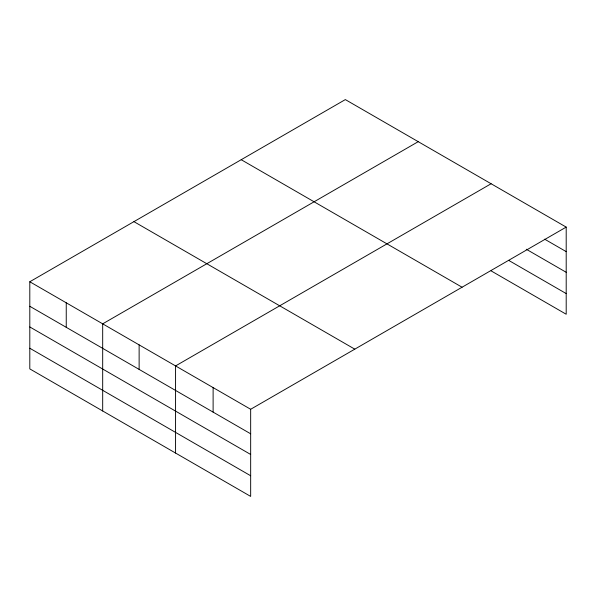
<?xml version="1.0" encoding="UTF-8"?>
<svg xmlns="http://www.w3.org/2000/svg" width="596" height="596" viewBox="0 0 596 596"><rect width="100%" height="100%" fill="white"/><g stroke="black" fill="none" stroke-linecap="round" stroke-linejoin="round"><path stroke-width="0.89" d="M566.2 227.106L345.337 99.592L29.8 281.759L29.8 368.894L250.663 496.408L250.663 409.273L566.2 227.106L566.2 314.241L491.104 270.882M418.221 141.669L102.683 323.844L102.683 410.979M491.104 183.747L175.567 365.922L175.567 453.057M544.632 239.175L566.2 251.624M526.253 249.225L566.2 272.29M508.679 260.37L566.2 293.575M241.209 159.706L462.071 287.22M133.929 221.645L354.791 349.159M29.8 281.759L250.663 409.273M29.8 306.284L250.663 433.799M29.8 326.951L250.663 454.465M29.8 348.235L250.663 475.75M213.115 387.601L213.115 412.127M139.129 344.883L139.129 369.408M66.245 302.798L66.245 327.323"/></g></svg>
